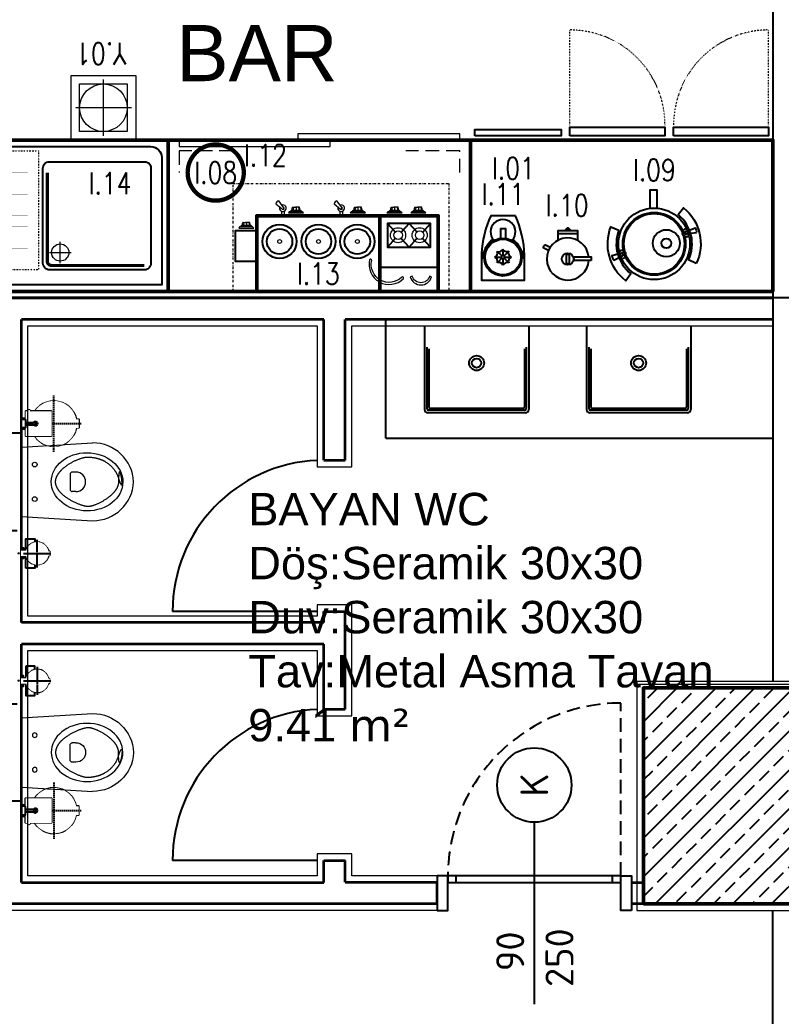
# Model space of a CAD drawing. Header units: millimetres. Extents: x 1443065 to 1517367, y 3763150 to 3779068.
# Drawn here: x 1514396.4 to 1514748.8, y 3766384.7 to 3766845.7 of the extents above; entities that cross this region are included whole.
import ezdxf
from ezdxf.enums import TextEntityAlignment as Align

# ---------------------------------------------------------------- set-up
doc = ezdxf.new("R2010")
doc.units = ezdxf.units.MM
doc.set_wipeout_variables(frame=1)
for name, pattern in [('ACAD_ISO02W100', [15, 12, -3]), ('DASHDOTX2', [2, 1, -0.5, 0, -0.5]), ('DASHED2', [0.375, 0.25, -0.125]), ('DOT', [0.25, 0, -0.25]), ('HIDDEN', [9.525, 6.35, -3.175]), ('HIDDEN2', [0.1875, 0.125, -0.0625])]:
    doc.linetypes.add(name, pattern=pattern)
for name, color, linetype, lineweight in [('-DWG_ANA', 7, 'Continuous', 50), ('-DWG_DETAY1', 7, 'Continuous', 25), ('-DWG_DETAY2', 7, 'Continuous', 15), ('-DWG_DETAY4', 7, 'DOT', 18), ('DUVAR', 2, 'Continuous', 35), ('DVL-C', 7, 'DASHDOTX2', 20), ('MAHAL', 52, 'Continuous', 13), ('NO', 7, 'Continuous', 30), ('PLAN', 253, 'Continuous', 15), ('SIVA', 3, 'Continuous', 9), ('TASIYICI', 170, 'Continuous', 50), ('TEFRIS', 165, 'Continuous', 15), ('yerizg-a', 7, 'Continuous', 15), ('yerizg-b', 7, 'Continuous', 9)]:
    doc.layers.add(name, color=color, linetype=linetype, lineweight=lineweight)
for name, color, linetype in [('1 vitrifiye', 141, 'Continuous'), ('1-Tefriş', 51, 'Continuous'), ('BL-I', 151, 'Continuous'), ('BL-Y', 144, 'Continuous'), ('donut_hata', 7, 'Continuous'), ('HATCH 1', 253, 'Continuous'), ('HIDDEN', 124, 'HIDDEN'), ('m-DOG_', 4, 'Continuous'), ('m-DOG_gor', 8, 'Continuous'), ('m-TAR_duvar', 8, 'Continuous'), ('m-TFR_', 1, 'Continuous'), ('m-YAZ_poz', 7, 'Continuous'), ('SANITARY', 152, 'Continuous'), ('SANITARY 1', 124, 'Continuous'), ('YRNO', 7, 'Continuous')]:
    doc.layers.add(name, color=color, linetype=linetype)
doc.styles.add('mono', font='isocpeur.ttf')
doc.styles.add('ROMANS', font='romans.shx', dxfattribs={"width": 0.8})
doc.styles.get("Standard").update_dxf_attribs({"font": 'arial.ttf'})

# ---------------------------------------------------------------- blocks, each defined once
blk = doc.blocks.new('A$C00621B5F')
at = {"layer": 'HATCH 1'}
for points in [[(57, -100), (-57, -100)], [(57, -100.7), (-57, -100.7)], [(57, -102), (-57, -102)], [(57, -104.1), (-57, -104.1)], [(57, -106.7), (-57, -106.7)], [(57, -109.9), (-57, -109.9)], [(57, -114.6), (-57, -114.6)], [(57, -122), (-57, -122)]]:
    blk.add_lwpolyline(points, dxfattribs=at)
at = {"layer": 'SANITARY'}
blk.add_lwpolyline([(-20, -20), (-20, 0), (20, 0), (20, -20), (57, -20), (57, -140), (-57, -140), (-57, -40), (-59, -40, -1), (-59, -32), (-57, -32), (-57, -20)], format="xyb", close=True, dxfattribs=at)
at = {"layer": 'SANITARY 1'}
for points in [[(-20, -20), (-20, -20), (-20, 0), (20, 0), (20, -20), (0, -20)], [(-59, -32), (-57, -32)], [(-59, -40), (-57, -40)], [(-57, -32), (-19.2, -32)], [(-18.6, -40), (-57, -40)], [(-2.3, -52.7), (0, -20), (0, -10), (-20, -10), (-20, -20), (-17.7, -52.7)], [(-0.8, -32), (54, -32), (54, -40), (-1.4, -40)]]:
    blk.add_lwpolyline(points, dxfattribs=at)
blk.add_circle((-10, -62.5), 12.5, dxfattribs=at)
blk.add_arc((-59, -36), 4, 90, 270, dxfattribs=at)
blk.add_wipeout([(-57, -20), (-20, -20), (-20, -10), (-20, 0), (20, 0), (20, -20), (57, -20), (57, -140), (-57, -140), (-57, -40), (-59, -40), (-59.7, -39.9), (-60.4, -39.8), (-61, -39.5), (-61.5, -39.1), (-61.8, -38.8), (-62.2, -38.3), (-62.5, -38), (-62.8, -37.3), (-62.9, -36.7), (-63, -36), (-62.9, -35.2), (-62.7, -34.6), (-62.5, -34), (-62.1, -33.5), (-61.7, -33), (-61.2, -32.7), (-60.7, -32.4), (-60.1, -32.1), (-59.7, -32.1), (-59, -32), (-57, -32)]).dxf.layer = 'SANITARY 1'
blk = doc.blocks.new('A$C34477918')
at = {"layer": 'SANITARY'}
blk.add_lwpolyline([(-48, 25), (0, 25), (0, -25), (-48, -25, -0.804346), (-253.1, -20), (-265, -20), (-265, 20), (-253, 20, -0.804515), (-48, 25)], format="xyb", close=True, dxfattribs=at)
at = {"layer": 'SANITARY 1'}
blk.add_lwpolyline([(-265, 20), (-253, 20, 0.087238), (-253.1, -20), (-265, -20)], format="xyb", close=True, dxfattribs=at)
blk.add_lwpolyline([(-48, 25, 0.784465), (-48.1, 25), (0, 25), (0, -25), (-48.1, -25)], format="xyb", dxfattribs=at)
blk.add_arc((-150, 0), 105, 346.2259, 13.7741, dxfattribs=at)
at = {"color": 124}
for points in [[(-253, 20), (-253.7, 15.7), (-254.2, 11.6), (-254.7, 7.6), (-254.7, 4.1), (-255, 0), (-255, -3), (-254.8, -6.5), (-254.4, -9.6), (-253.8, -14.3), (-253.5, -17.3), (-253.1, -20), (-265, -20), (-265, 20)], [(-48, 25), (-47, 19.3), (-45.8, 12.9), (-45.4, 6.5), (-45, 0), (-45.4, -6.5), (-45.7, -12), (-46.5, -17.5), (-48, -25), (0, -25), (0, 25)]]:
    blk.add_wipeout(points, dxfattribs=at).dxf.layer = 'SANITARY'
at = {"color": 21}
blk.add_wipeout([(-45, 0), (-45.8, 12.9), (-48.2, 25.6), (-52.1, 37.9), (-57.5, 49.7), (-64.3, 60.7), (-72.4, 70.7), (-81.7, 79.7), (-92, 87.5), (-103.2, 94), (-115.1, 99), (-127.5, 102.6), (-140.3, 104.6), (-153.2, 105), (-166.1, 103.8), (-178.7, 101), (-190.9, 96.7), (-202.5, 90.9), (-213.3, 83.8), (-223.1, 75.4), (-231.8, 65.8), (-239.3, 55.3), (-245.4, 43.9), (-250.1, 31.8), (-253.2, 19.3), (-254.8, 6.5), (-254.8, -6.5), (-253.2, -19.3), (-250.1, -31.8), (-245.4, -43.9), (-239.3, -55.3), (-231.8, -65.8), (-223.1, -75.4), (-213.3, -83.8), (-202.5, -90.9), (-190.9, -96.7), (-178.7, -101), (-166.1, -103.8), (-153.2, -105), (-140.3, -104.6), (-127.5, -102.6), (-115.1, -99), (-103.2, -94), (-92, -87.5), (-81.7, -79.7), (-72.4, -70.7), (-64.3, -60.7), (-57.5, -49.7), (-52.1, -37.9), (-48.2, -25.6), (-45.8, -12.9)], dxfattribs=at).dxf.layer = 'SANITARY'
at = {"layer": 'HIDDEN'}
for points in [[(-150, 130), (-150, -130)], [(-24, 0), (-276, 0)]]:
    blk.add_lwpolyline(points, dxfattribs=at)
blk = doc.blocks.new('A$C168D751E')
blk.add_wipeout([(0, 0), (17, 0), (17.6, -0.1), (18.2, -0.2), (18.6, -0.5), (19, -0.8), (19.4, -1.2), (19.6, -1.5), (19.8, -2), (19.9, -2.4), (20, -3), (20, -3.6), (20, -15), (56.3, -15), (57.2, -13.7), (58.8, -12.1), (60.2, -11.2), (62, -10.5), (63.3, -10.1), (65, -10), (66.2, -10.1), (68.2, -10.5), (69.7, -11.2), (71, -12), (72.1, -13), (73.1, -14.1), (73.8, -15.2), (74.3, -16.2), (74.7, -17.4), (75, -19), (75, -20.9), (74.7, -22.6), (74, -24.5), (72.9, -26.1), (71.8, -27.3), (70.6, -28.3), (69.4, -29), (68, -29.6), (66.6, -29.9), (65, -30), (63.5, -29.9), (62.2, -29.6), (60.9, -29.1), (59.6, -28.4), (58.8, -27.8), (57.9, -27.1), (57.3, -26.4), (56.8, -25.7), (56.3, -25), (20, -25), (20, -37), (19.7, -38.3), (19.1, -39.1), (18.3, -39.7), (17.7, -39.9), (17, -40), (0, -40)]).dxf.layer = 'SANITARY 1'
at = {"layer": 'SANITARY'}
blk.add_lwpolyline([(0, 0), (0, -40), (17, -40, 0.391502), (20, -37), (20, -25), (56.3, -25, 3.732498), (56.3, -15), (20, -15), (20, -3.6, 0.457252), (17, 0)], format="xyb", close=True, dxfattribs=at)
at = {"layer": 'SANITARY 1'}
blk.add_lwpolyline([(17, 0), (0, 0), (0, -40), (17, -40, 0.414214), (20, -37), (20, -3, 0.414214)], format="xyb", close=True, dxfattribs=at)
for points in [[(20, -15), (56.3, -15)], [(20, -25), (56.3, -25)]]:
    blk.add_lwpolyline(points, dxfattribs=at)
blk.add_circle((65, -20), 5, dxfattribs=at)
blk.add_arc((65, -20), 10, 209.9966, 150.0034, dxfattribs=at)
blk = doc.blocks.new('wc k')
at = {"layer": '1-Tefriş', "linetype": 'HIDDEN2', "ltscale": 0.5}
blk.add_line((431501.05, 73803.41, 1380.72), (431492.05, 73803.41, 1380.72), dxfattribs=at)
at = {"layer": '1-Tefriş'}
for points, elevation in [([(431496.05, 73810.21), (431496.05, 73804.61)], 1380.72), ([(431496.05, 73802.21), (431496.05, 73796.61), (431500.25, 73796.61), (431500.25, 73810.21), (431496.05, 73810.21)], 1380.72), ([(431494.05, 73800.91), (431495.05, 73800.91), (431495.05, 73805.71), (431494.05, 73805.71)], 0), ([(431495.05, 73802.21), (431497.05, 73802.21), (431497.05, 73804.61), (431495.05, 73804.61)], 0)]:
    blk.add_lwpolyline(points, dxfattribs=dict(at, elevation=elevation))
blk = doc.blocks.new('klozet2')
at = {"layer": '1 vitrifiye', "color": 4, "linetype": 'Continuous', "lineweight": 0}
for p, q in [((0, 16), (-33, 18)), ((0, 0), (0, 16)), ((-25.28, 4.5), (-23.56, 4.5)), ((-22.56, -3.5), (-22.56, 3.5)), ((-25.28, -4.5), (-23.56, -4.5))]:
    blk.add_line(p, q, dxfattribs=at)
for centre in [(-6.2, 8), (-6.2, -8)]:
    blk.add_circle(centre, 1.07, dxfattribs=at)
for centre, radius, start, end in [((-33.14, -0.88), 18.88, 89.5656, 177.338), ((-25.28, 0), 4.5, 90, 180), ((-25.28, 0), 4.5, 180, 270), ((-23.56, 3.5), 1, 0, 90), ((-33.14, 0.88), 18.88, 182.662, 270.4344), ((-23.56, -3.5), 1, 270, 0)]:
    blk.add_arc(centre, radius, start, end, dxfattribs=at)
at = {"layer": 'TEFRIS', "color": 4, "linetype": 'Continuous'}
blk.add_lwpolyline([(-45, 0), (-45, 0.14), (-44.99, 0.29), (-44.98, 0.43), (-44.97, 0.57), (-44.95, 0.71), (-44.93, 0.86), (-44.91, 1), (-44.88, 1.14), (-44.85, 1.28), (-44.81, 1.42), (-44.78, 1.56), (-44.73, 1.7), (-44.69, 1.83), (-44.64, 1.97), (-44.59, 2.11), (-44.54, 2.25), (-44.48, 2.38), (-44.42, 2.52), (-44.36, 2.65), (-44.29, 2.79), (-44.22, 2.92), (-44.15, 3.06), (-44.07, 3.19), (-44, 3.32), (-43.92, 3.45), (-43.83, 3.59), (-43.75, 3.72), (-43.66, 3.85), (-43.57, 3.98), (-43.48, 4.1), (-43.38, 4.23), (-43.29, 4.36), (-43.19, 4.48), (-43.09, 4.61), (-42.98, 4.74), (-42.88, 4.86), (-42.77, 4.98), (-42.66, 5.11), (-42.43, 5.35), (-42.2, 5.59), (-41.96, 5.82), (-41.71, 6.06), (-41.46, 6.29), (-41.2, 6.51), (-40.94, 6.73), (-40.67, 6.95), (-40.4, 7.16), (-40.12, 7.37), (-39.84, 7.58), (-39.56, 7.78), (-39.27, 7.98), (-38.99, 8.17), (-38.69, 8.36), (-38.4, 8.54), (-38.11, 8.72), (-37.81, 8.9), (-37.52, 9.07), (-37.23, 9.23), (-36.93, 9.39), (-36.64, 9.54), (-36.35, 9.69), (-36.06, 9.84), (-35.77, 9.98), (-35.48, 10.11), (-35.2, 10.24), (-34.92, 10.36), (-34.65, 10.47), (-34.38, 10.58), (-34.11, 10.69), (-33.85, 10.78), (-33.59, 10.87), (-33.34, 10.96), (-33.1, 11.04), (-32.86, 11.11), (-32.63, 11.17), (-32.41, 11.23), (-32.2, 11.29), (-31.99, 11.33), (-31.79, 11.37), (-31.61, 11.4), (-31.43, 11.42), (-31.26, 11.44), (-31.1, 11.45), (-30.94, 11.45), (-30.77, 11.45), (-30.59, 11.43), (-30.39, 11.41), (-30.19, 11.38), (-29.97, 11.35), (-29.75, 11.31), (-29.51, 11.26), (-29.27, 11.2), (-29.01, 11.14), (-28.75, 11.07), (-28.48, 11), (-28.21, 10.91), (-27.93, 10.82), (-27.64, 10.73), (-27.34, 10.63), (-27.05, 10.52), (-26.74, 10.41), (-26.43, 10.29), (-26.12, 10.16), (-25.81, 10.03), (-25.49, 9.89), (-25.17, 9.75), (-24.85, 9.6), (-24.52, 9.44), (-24.2, 9.28), (-23.87, 9.12), (-23.55, 8.95), (-23.22, 8.77), (-22.9, 8.59), (-22.58, 8.41), (-22.26, 8.21), (-21.94, 8.02), (-21.63, 7.82), (-21.31, 7.61), (-21.01, 7.4), (-20.7, 7.19), (-20.4, 6.97), (-20.11, 6.75), (-19.82, 6.52), (-19.54, 6.29), (-19.27, 6.05), (-19, 5.81), (-18.87, 5.69), (-18.74, 5.57), (-18.61, 5.45), (-18.49, 5.32), (-18.36, 5.2), (-18.24, 5.07), (-18.12, 4.94), (-18.01, 4.81), (-17.89, 4.69), (-17.78, 4.56), (-17.67, 4.43), (-17.57, 4.29), (-17.46, 4.16), (-17.36, 4.03), (-17.26, 3.89), (-17.17, 3.76), (-17.08, 3.62), (-16.99, 3.49), (-16.9, 3.35), (-16.82, 3.21), (-16.74, 3.07), (-16.66, 2.93), (-16.58, 2.79), (-16.51, 2.65), (-16.45, 2.51), (-16.38, 2.37), (-16.32, 2.23), (-16.26, 2.08), (-16.21, 1.94), (-16.16, 1.79), (-16.11, 1.65), (-16.07, 1.5), (-16.03, 1.35), (-15.99, 1.2), (-15.96, 1.06), (-15.94, 0.91), (-15.91, 0.76), (-15.89, 0.61), (-15.88, 0.46), (-15.87, 0.3), (-15.86, 0.15), (-15.86, 0), (-15.86, -0.15), (-15.87, -0.3), (-15.88, -0.44), (-15.89, -0.59), (-15.91, -0.73), (-15.93, -0.88), (-15.96, -1.02), (-15.99, -1.17), (-16.02, -1.31), (-16.06, -1.46), (-16.1, -1.6), (-16.14, -1.74), (-16.19, -1.88), (-16.24, -2.02), (-16.29, -2.17), (-16.35, -2.31), (-16.41, -2.44), (-16.47, -2.58), (-16.54, -2.72), (-16.61, -2.86), (-16.68, -3), (-16.76, -3.13), (-16.83, -3.27), (-16.92, -3.4), (-17, -3.54), (-17.09, -3.67), (-17.18, -3.8), (-17.27, -3.93), (-17.36, -4.07), (-17.46, -4.2), (-17.56, -4.33), (-17.66, -4.45), (-17.77, -4.58), (-17.88, -4.71), (-17.98, -4.84), (-18.1, -4.96), (-18.21, -5.09), (-18.32, -5.21), (-18.44, -5.33), (-18.56, -5.46), (-18.81, -5.7), (-19.06, -5.94), (-19.32, -6.17), (-19.58, -6.4), (-19.86, -6.63), (-20.13, -6.85), (-20.41, -7.07), (-20.7, -7.28), (-20.99, -7.49), (-21.29, -7.7), (-21.58, -7.9), (-21.88, -8.1), (-22.19, -8.29), (-22.49, -8.48), (-22.8, -8.66), (-23.11, -8.84), (-23.42, -9.01), (-23.73, -9.18), (-24.03, -9.34), (-24.34, -9.5), (-24.65, -9.65), (-24.96, -9.8), (-25.26, -9.94), (-25.56, -10.07), (-25.86, -10.2), (-26.16, -10.33), (-26.45, -10.45), (-26.74, -10.56), (-27.02, -10.66), (-27.3, -10.76), (-27.57, -10.86), (-27.84, -10.94), (-28.1, -11.03), (-28.35, -11.1), (-28.6, -11.17), (-28.84, -11.23), (-29.07, -11.28), (-29.29, -11.33), (-29.51, -11.37), (-29.71, -11.4), (-29.91, -11.43), (-30.09, -11.45), (-30.27, -11.46), (-30.43, -11.46), (-30.65, -11.46), (-30.88, -11.46), (-31.12, -11.45), (-31.36, -11.44), (-31.59, -11.43), (-31.83, -11.41), (-32.06, -11.39), (-32.29, -11.37), (-32.51, -11.35), (-32.73, -11.33), (-32.96, -11.3), (-33.17, -11.27), (-33.39, -11.24), (-33.6, -11.2), (-33.81, -11.17), (-34.02, -11.13), (-34.23, -11.09), (-34.43, -11.04), (-34.63, -11), (-34.83, -10.95), (-35.02, -10.9), (-35.22, -10.85), (-35.41, -10.8), (-35.59, -10.75), (-35.78, -10.69), (-35.96, -10.63), (-36.15, -10.57), (-36.32, -10.51), (-36.5, -10.45), (-36.67, -10.38), (-36.85, -10.32), (-37.02, -10.25), (-37.18, -10.18), (-37.35, -10.11), (-37.51, -10.04), (-37.67, -9.96), (-37.83, -9.89), (-37.99, -9.81), (-38.14, -9.74), (-38.29, -9.66), (-38.44, -9.58), (-38.59, -9.5), (-38.88, -9.33), (-39.16, -9.16), (-39.43, -8.99), (-39.69, -8.82), (-39.94, -8.64), (-40.19, -8.46), (-40.43, -8.27), (-40.66, -8.09), (-40.88, -7.9), (-41.1, -7.71), (-41.31, -7.52), (-41.51, -7.33), (-41.7, -7.14), (-41.88, -6.95), (-42.06, -6.76), (-42.23, -6.57), (-42.4, -6.38), (-42.55, -6.19), (-42.7, -6), (-42.85, -5.82), (-42.98, -5.64), (-43.12, -5.46), (-43.24, -5.28), (-43.36, -5.1), (-43.47, -4.93), (-43.58, -4.77), (-43.68, -4.6), (-43.77, -4.45), (-43.86, -4.29), (-43.94, -4.14), (-44.02, -4), (-44.09, -3.86), (-44.22, -3.61), (-44.32, -3.38), (-44.41, -3.18), (-44.48, -3.01), (-44.53, -2.87), (-44.56, -2.78), (-44.76, -2.17), (-44.95, -1.61), (-45.12, -1.11), (-45.29, -0.65), (-45.44, -0.25), (-45.58, 0.1), (-45.65, 0.26), (-45.71, 0.41), (-45.78, 0.54), (-45.84, 0.67), (-45.89, 0.78), (-45.95, 0.89), (-46, 0.98), (-46.05, 1.06), (-46.1, 1.14), (-46.14, 1.2), (-46.19, 1.26), (-46.23, 1.3), (-46.26, 1.34), (-46.3, 1.37), (-46.33, 1.39), (-46.37, 1.4), (-46.4, 1.41), (-46.42, 1.4), (-46.45, 1.39), (-46.47, 1.37), (-46.5, 1.35), (-46.52, 1.32), (-46.54, 1.28), (-46.55, 1.23), (-46.57, 1.18), (-46.58, 1.12), (-46.59, 1.06), (-46.6, 0.99), (-46.61, 0.92), (-46.62, 0.84), (-46.62, 0.66), (-46.63, 0.47), (-46.62, 0.27), (-46.61, 0.05), (-46.6, -0.18), (-46.58, -0.42), (-46.56, -0.67), (-46.53, -0.93), (-46.5, -1.19), (-46.46, -1.46), (-46.42, -1.72), (-46.38, -1.99), (-46.33, -2.25), (-46.28, -2.51), (-46.23, -2.76), (-46.18, -3), (-46.13, -3.24), (-46.07, -3.46), (-46.01, -3.67), (-45.96, -3.86), (-45.9, -4.04), (-45.84, -4.2), (-45.81, -4.27), (-45.78, -4.34), (-45.75, -4.4), (-45.72, -4.45), (-45.69, -4.5), (-45.66, -4.55), (-45.63, -4.58), (-45.6, -4.61), (-45.57, -4.63), (-45.55, -4.65), (-45.52, -4.66), (-45.49, -4.66), (-45.46, -4.65), (-45.44, -4.63), (-45.41, -4.61), (-45.38, -4.58), (-45.36, -4.54), (-45.33, -4.49), (-45.31, -4.43), (-45.29, -4.36), (-45.26, -4.28), (-45.24, -4.19), (-45.22, -4.09), (-45.2, -3.98), (-45.18, -3.87), (-45.16, -3.74), (-45.14, -3.59), (-45.13, -3.44), (-45.11, -3.28), (-45.09, -3.1), (-45.07, -2.71), (-45.04, -2.28), (-45.02, -1.79), (-45.01, -1.25), (-45, -0.65), (-45, 0)], close=True, dxfattribs=at)
at = {"layer": '1-Tefriş', "xscale": -1}
blk.add_blockref('wc k', (431493.99, -73770.29, -1380.72), dxfattribs=at)
at = {"layer": 'SANITARY', "color": 65, "xscale": 0.1, "yscale": 0.1, "zscale": 0.1, "rotation": 359.9999658251877}
blk.add_blockref('A$C34477918', (-0.06, -26.93), dxfattribs=at)
at = {"layer": '1 vitrifiye', "color": 4, "linetype": 'Continuous', "lineweight": 0}
for p, q in [((0, 0), (0, -16)), ((0, -16), (-33, -18))]:
    blk.add_line(p, q, dxfattribs=at)
blk.add_ellipse((-30.43, 0), major_axis=(-16.57, 0.06), ratio=0.812391, dxfattribs=at)
at = {"layer": 'SANITARY', "color": 65}
for name, p, xscale, yscale, zscale, rotation in [('A$C34477918', (0.14, 33.12, -1380.72), 0.05, 0.05, 0.05, 359.9999658251877), ('A$C00621B5F', (0, -26.93), -0.1, 0.1, 0.1, 269.9999658251876)]:
    blk.add_blockref(name, p, dxfattribs=dict(at, xscale=xscale, yscale=yscale, zscale=zscale, rotation=rotation))
at = {"layer": '1 vitrifiye', "color": 4, "linetype": 'ACAD_ISO02W100', "ltscale": 0.5}
blk.add_lwpolyline([(0, -22.5), (8, -22.5), (8, 22.5), (0, 22.5)], close=True, dxfattribs=at)
at = {"layer": 'SANITARY', "color": 124, "xscale": -0.1, "yscale": 0.1, "zscale": 0.1}
blk.add_blockref('A$C168D751E', (0, -24.93), dxfattribs=at)
blk = doc.blocks.new('90lık Kqpı')
at = {"layer": 'm-DOG_', "linetype": 'HIDDEN'}
blk.add_line((-8, -5), (-88, -5), dxfattribs=at)
at = {"layer": 'm-DOG_'}
for p, q in [((-5, -8.77), (-8, -8.77)), ((-5, -81.23), (-8, -81.23))]:
    blk.add_line(p, q, dxfattribs=at)
for points in [[(8, 0), (8, -5), (-8, -5), (-8, 0)], [(-8, -5), (-8, -85), (-5, -85), (-5, -5)], [(8, -90), (8, -85), (-8, -85), (-8, -90)]]:
    blk.add_lwpolyline(points, close=True, dxfattribs=at)
at = {"layer": 'm-DOG_', "linetype": 'HIDDEN'}
blk.add_arc((-8, -5), 80, 180, 270, dxfattribs=at)
blk = doc.blocks.new('m-penpoz')
blk.add_line((0, -1.6252), (0, 0))
blk.add_circle((0, 0.332), 0.332)
blk.add_attdef('POZNO', text='', height=0.18).set_placement((0, 0.332), align=Align.MIDDLE)
blk.add_attdef('HEIGHT', text='', height=0.18, rotation=90).set_placement((0.0692, -1.6252), align=Align.TOP_LEFT)
blk.add_attdef('WIDTH', text='', height=0.18, rotation=90).set_placement((0, -1.6252), align=Align.BOTTOM_LEFT)
blk = doc.blocks.new('EK_55L')
at = {"layer": '-DWG_DETAY1', "color": 0}
blk.add_lwpolyline([(-22, -7), (22, -7, -0.414214), (25, -10), (25, -54, -0.414214), (22, -57), (-22, -57, -0.414214), (-25, -54), (-25, -10, -0.414214)], format="xyb", close=True, dxfattribs=at)
at = {"layer": '-DWG_DETAY2', "color": 0, "const_width": 1.5}
blk.add_lwpolyline([(20, -9), (-21, -9, 0.414214), (-23, -11), (-23, -54)], format="xyb", dxfattribs=at)
at = {"layer": '-DWG_DETAY2', "color": 0}
for points in [[(-17, -10), (-17, -20)], [(-22, -15), (-12, -15)]]:
    blk.add_lwpolyline(points, dxfattribs=at)
blk.add_circle((-17, -15), 4, dxfattribs=at)
blk = doc.blocks.new('E_120')
at = {"layer": '-DWG_ANA', "color": 0}
blk.add_lwpolyline([(0, -70), (0, 0), (120, 0), (120, -70)], close=True, dxfattribs=at)
at = {"layer": '-DWG_DETAY1', "color": 0}
blk.add_lwpolyline([(3, -62), (3, -3), (117, -3), (117, -62, -0.414214), (112, -67), (8, -67, -0.414214)], format="xyb", close=True, dxfattribs=at)
blk = doc.blocks.new('E1N120L')
at = {"layer": '-DWG_DETAY1', "color": 0, "const_width": 0.1}
for points in [[(65, -15), (110, -15, -0.36819)], [(65, -20), (110, -20, -0.36819)], [(65, -25), (110, -25, -0.36819)], [(65, -30), (110, -30, -0.36819)], [(65, -35), (110, -35, -0.36819)], [(65, -40), (110, -40, -0.36819)], [(65, -45), (110, -45, -0.36819)], [(65, -50), (110, -50, -0.36819)], [(65, -55), (110, -55, -0.36819)]]:
    blk.add_lwpolyline(points, format="xyb", dxfattribs=at)
at = {"layer": '-DWG_DETAY1', "color": 0, "linetype": 'Continuous', "rotation": 270}
blk.add_blockref('EK_55L', (65, -35), dxfattribs=at)
at = {"layer": 'PLAN', "color": 0, "linetype": 'Continuous'}
blk.add_blockref('E_120', (0, 0), dxfattribs=at)
at = {"layer": 'NO', "linetype": 'Continuous', "style": 'ROMANS', "width": 0.8}
blk.add_attdef('NO', text='', height=10, dxfattribs=at).set_placement((27, -50), align=Align.MIDDLE)
blk = doc.blocks.new('1MC-3CTFUL')
at = {"layer": '-DWG_ANA', "color": 0}
for points in [[(27, -35), (0, -35), (0, 0), (27, 0)], [(27, 0), (84, 0), (84, -35), (27, -35)]]:
    blk.add_lwpolyline(points, close=True, dxfattribs=at)
at = {"layer": '-DWG_DETAY1', "color": 0}
for points in [[(0, -11), (27, -11), (27, 0), (0, 0)], [(84, -28), (94, -28), (94, -14), (84, -14)]]:
    blk.add_lwpolyline(points, close=True, dxfattribs=at)
for points in [[(3.49, -20.45), (7.2, -24.54)], [(3.49, -31.45), (23.49, -31.45), (23.49, -20.45), (3.49, -20.45), (3.49, -31.45), (13.49, -31.45), (13.49, -31.45)], [(13.49, -20.45), (9.85, -24.46)], [(13.49, -20.45), (13.49, -20.45)], [(19.85, -24.46), (23.49, -20.45), (13.49, -20.45), (17.2, -24.54)], [(19.85, -24.46), (23.49, -20.45), (13.49, -20.45), (17.2, -24.54)], [(7.16, -27.41), (3.49, -31.45)], [(9.89, -27.5), (13.49, -31.45), (17.16, -27.41)], [(19.89, -27.5), (23.49, -31.45)]]:
    blk.add_lwpolyline(points, dxfattribs=at)
for centre, radius in [((37.43, -23.11), 7.89), ((37.43, -23.11), 5.89), ((55.43, -23.11), 7.89), ((55.43, -23.11), 5.89), ((73.43, -23.11), 7.89), ((73.43, -23.11), 5.89)]:
    blk.add_circle(centre, radius, dxfattribs=at)
at = {"layer": '-DWG_DETAY2', "color": 0, "linetype": 'Continuous'}
for points in [[(4, -7, -0.75), (12, -7), (12.96, -6.72, 0.75), (3.04, -6.72)], [(16.94, -6.5, -0.745451), (30.8, -14.35, 0.815575), (31.74, -14.68, 0.761357), (16.1, -5.95, 1.04991)]]:
    blk.add_lwpolyline(points, format="xyb", close=True, dxfattribs=at)
at = {"layer": '-DWG_DETAY2', "color": 0}
for points in [[(91.2, -29.32), (85.37, -29.32), (85.93, -29.86), (91.11, -29.87), (91.93, -29.86), (92.37, -29.31)], [(90.38, -30.01), (86.19, -30.01), (86.63, -30.43), (88.37, -30.43), (91.11, -30.45), (91.55, -30)], [(11.54, -36.32), (5.71, -36.32), (6.27, -36.86), (11.45, -36.87), (12.27, -36.86), (12.71, -36.31)], [(22.54, -36.32), (16.71, -36.32), (17.27, -36.86), (22.45, -36.87), (23.27, -36.86), (23.71, -36.31)], [(39.54, -36.32), (33.71, -36.32), (34.27, -36.86), (39.45, -36.87), (40.27, -36.86), (40.71, -36.31)], [(68.2, -36.32), (62.37, -36.32), (62.93, -36.86), (68.11, -36.87), (68.93, -36.86), (69.37, -36.31)], [(10.72, -37.01), (6.53, -37.01), (6.97, -37.43), (8.71, -37.43), (11.45, -37.45), (11.89, -37)], [(21.72, -37.01), (17.53, -37.01), (17.97, -37.43), (19.71, -37.43), (22.45, -37.45), (22.89, -37)], [(38.72, -37.01), (34.53, -37.01), (34.97, -37.43), (36.71, -37.43), (39.45, -37.45), (39.89, -37)], [(67.38, -37.01), (63.19, -37.01), (63.63, -37.43), (65.37, -37.43), (68.11, -37.45), (68.55, -37)]]:
    blk.add_lwpolyline(points, close=True, dxfattribs=at)
for points in [[(86.89, -30.43), (87.2, -31.95), (89.06, -31.94)], [(87.63, -31.8), (87.39, -30.45)], [(88.82, -31.8), (88.82, -30.43)], [(88.82, -31.95), (88.82, -31.94)], [(90.77, -30.45), (90.46, -31.94), (89.06, -31.94)], [(89.99, -31.95), (89.99, -31.94)], [(90.02, -31.79), (90.25, -30.44)], [(44.3, -37.13), (44.31, -34.88)], [(45.54, -37.13), (45.55, -34.88)], [(71.3, -37.13), (71.31, -34.88)], [(72.54, -37.13), (72.55, -34.88)], [(7.23, -37.43), (7.55, -38.95), (9.4, -38.94)], [(7.97, -38.8), (7.73, -37.45)], [(9.16, -38.8), (9.16, -37.43)], [(9.16, -38.95), (9.16, -38.94)], [(11.11, -37.45), (10.8, -38.94), (9.4, -38.94)], [(10.33, -38.95), (10.34, -38.94)], [(10.36, -38.79), (10.59, -37.44)], [(18.23, -37.43), (18.55, -38.95), (20.4, -38.94)], [(18.97, -38.8), (18.73, -37.45)], [(20.16, -38.8), (20.16, -37.43)], [(20.16, -38.95), (20.16, -38.94)], [(22.11, -37.45), (21.8, -38.94), (20.4, -38.94)], [(21.33, -38.95), (21.34, -38.94)], [(21.36, -38.79), (21.59, -37.44)], [(35.23, -37.43), (35.55, -38.95), (37.4, -38.94)], [(35.97, -38.8), (35.73, -37.45)], [(37.16, -38.8), (37.16, -37.43)], [(37.16, -38.95), (37.16, -38.94)], [(39.11, -37.45), (38.8, -38.94), (37.4, -38.94)], [(38.33, -38.95), (38.34, -38.94)], [(38.36, -38.79), (38.59, -37.44)], [(63.89, -37.43), (64.2, -38.95), (66.06, -38.94)], [(64.63, -38.8), (64.39, -37.45)], [(65.82, -38.8), (65.82, -37.43)], [(65.82, -38.95), (65.82, -38.94)], [(67.77, -37.45), (67.46, -38.94), (66.06, -38.94)], [(66.99, -38.95), (66.99, -38.94)], [(67.02, -38.79), (67.25, -37.44)]]:
    blk.add_lwpolyline(points, dxfattribs=at)
for points in [[(87.2, -31.95, 0.111809), (87.63, -31.8)], [(87.63, -31.8, 0.236718), (88.82, -31.8)], [(88.82, -31.8, 0.236718), (90.02, -31.79)], [(90.02, -31.79, 0.111809), (90.44, -31.95)], [(7.55, -38.95, 0.111809), (7.97, -38.8)], [(7.97, -38.8, 0.236718), (9.16, -38.8)], [(9.16, -38.8, 0.236718), (10.36, -38.79)], [(10.36, -38.79, 0.111809), (10.78, -38.95)], [(18.55, -38.95, 0.111809), (18.97, -38.8)], [(18.97, -38.8, 0.236718), (20.16, -38.8)], [(20.16, -38.8, 0.236718), (21.36, -38.79)], [(21.36, -38.79, 0.111809), (21.78, -38.95)], [(35.55, -38.95, 0.111809), (35.97, -38.8)], [(35.97, -38.8, 0.236718), (37.16, -38.8)], [(37.16, -38.8, 0.236718), (38.36, -38.79)], [(38.36, -38.79, 0.111809), (38.78, -38.95)], [(46.37, -39.08, 4.477764), (45.42, -39.99)], [(45.42, -38.3, 1.460241), (44.69, -39.02)], [(45.16, -38.09, 0.419508), (44.49, -38.75), (46.86, -41.93, 0.208017), (48.21, -40.59), (45.16, -38.09)], [(64.2, -38.95, 0.111809), (64.63, -38.8)], [(64.63, -38.8, 0.236718), (65.82, -38.8)], [(65.82, -38.8, 0.236718), (67.02, -38.79)], [(67.02, -38.79, 0.111809), (67.44, -38.95)], [(73.37, -39.08, 4.477764), (72.42, -39.99)], [(72.42, -38.3, 1.460241), (71.69, -39.02)], [(72.16, -38.09, 0.419508), (71.49, -38.75), (73.86, -41.93, 0.208017), (75.21, -40.59), (72.16, -38.09)]]:
    blk.add_lwpolyline(points, format="xyb", dxfattribs=at)
for centre, radius in [((8.58, -26), 3.5), ((18.58, -26), 3.5), ((37.43, -23.11), 0.885), ((55.43, -23.11), 0.885), ((73.43, -23.11), 0.885), ((8.58, -26), 2), ((18.58, -26), 2)]:
    blk.add_circle(centre, radius, dxfattribs=at)
at = {"layer": 'NO', "linetype": 'Continuous', "style": 'ROMANS', "width": 0.8}
blk.add_attdef('NO', text='', height=10, dxfattribs=at).set_placement((55.54, -8.2), align=Align.MIDDLE)
blk = doc.blocks.new('dco100')
at = {"layer": 'DVL-C', "color": 0}
blk.add_lwpolyline([(0, 0), (100, 0), (100, -50), (0, -50)], close=True, dxfattribs=at)
at = {"layer": 'NO', "linetype": 'Continuous', "style": 'ROMANS', "width": 0.8}
blk.add_attdef('NO', text='', height=10, dxfattribs=at).set_placement((85, -63), align=Align.MIDDLE)
blk = doc.blocks.new('SAN-N11')
at = {"layer": '-DWG_DETAY1', "color": 0}
blk.add_lwpolyline([(-5.76, -29.98), (5.69, -30.04, 0.094096), (9.92, -12.42), (9.92, -0.25), (-10, -0.25), (-9.99, -11.79, 0.097076)], format="xyb", close=True, dxfattribs=at)
for points in [[(-2.71, -8.28), (-0.54, -10.35)], [(0.01, -10.11), (0.01, -7.11)], [(0.53, -10.32), (2.61, -8.16)], [(-0.75, -10.86), (-3.75, -10.85)], [(-2.6, -13.57), (-0.52, -11.41)], [(0.01, -14.62), (0.01, -11.62)], [(0.55, -11.39), (2.73, -13.46)], [(3.76, -10.89), (0.76, -10.87)], [(-5.01, -18.69), (-3.93, -18.69)], [(0.98, -19.57), (0.98, -24.08), (-1.13, -24.08), (-1.13, -19.55)], [(3.95, -18.69), (5.28, -18.69)]]:
    blk.add_lwpolyline(points, dxfattribs=at)
for points in [[(-9.99, -10.16), (-9.59, -10.16, 0.206496), (-5.01, -18.69, 0.206084)], [(5.28, -18.69, 0.16705), (9.68, -10.14), (9.92, -10.14)]]:
    blk.add_lwpolyline(points, format="xyb", dxfattribs=at)
for radius in [8.76, 8.26, 0.756]:
    blk.add_circle((0.01, -10.87), radius, dxfattribs=at)
for centre, radius, start, end in [((-4.52, -9.04), 1.96, 293.1081, 22.9795), ((-2, -6.21), 2.19, 250.8668, 335.698), ((1.85, -6.3), 2.01, 203.6822, 292.4054), ((4.67, -8.89), 2.18, 160.3897, 245.2742), ((-4.67, -12.84), 2.2, 340.583, 65.178), ((-1.83, -15.43), 2.01, 23.6822, 112.4054), ((2.01, -15.53), 2.2, 70.9096, 155.5046), ((4.53, -12.69), 1.96, 113.1867, 203.1472), ((0.01, -22.53), 5.76, 138.2169, 41.7831)]:
    blk.add_arc(centre, radius, start, end, dxfattribs=at)
at = {"layer": 'NO', "linetype": 'Continuous', "style": 'ROMANS', "width": 0.8}
blk.add_attdef('NO', text='', height=10, dxfattribs=at).set_placement((0, -40), align=Align.MIDDLE)
blk = doc.blocks.new('SAN-N33')
at = {"layer": '-DWG_DETAY1', "color": 0}
for points in [[(0.63, -7.76), (0.63, -12.28), (-0.68, -12.28), (-0.68, -7.75)], [(-10.78, -9.26), (-2.85, -9.26), (-2.85, -10.97), (-10.8, -10.97)], [(0.15, -23.08), (0.15, -24.46), (-0.24, -24.46), (-0.24, -23.08)]]:
    blk.add_lwpolyline(points, close=True, dxfattribs=at)
blk.add_lwpolyline([(8.97, -13.99), (11.06, -15.03, -0.637267), (10.27, -16.54), (8.16, -15.49)], format="xyb", close=True, dxfattribs=at)
for points in [[(-4.66, -18.56), (-4.66, -23.08), (4.58, -23.08), (4.58, -18.62)], [(-4.66, -21.57), (4.58, -21.57)]]:
    blk.add_lwpolyline(points, dxfattribs=at)
blk.add_circle((0.01, -10), 2.76, dxfattribs=at)
for centre, radius, start, end in [((0.01, -10), 9.76, 185.1941, 176.0808), ((-0.04, -22.16), 1.76, 211.4323, 263.6472), ((-0.04, -22.16), 1.76, 276.4329, 328.5677)]:
    blk.add_arc(centre, radius, start, end, dxfattribs=at)
at = {"layer": 'NO', "linetype": 'Continuous', "style": 'ROMANS', "width": 0.8}
blk.add_attdef('NO', text='', height=10, dxfattribs=at).set_placement((0.32, -34.82), align=Align.MIDDLE)
blk = doc.blocks.new('SAN-N28')
at = {"layer": '-DWG_DETAY1', "color": 0}
for points in [[(16.35, -23.36, 0.331753), (10.76, -3.15), (13.15, 0.06, -0.3341), (20.04, -24.9)], [(-19.51, -7.87), (-15.89, -9.58, 0.343015), (-11.11, -30.57), (-13.64, -33.68, -0.343277)]]:
    blk.add_lwpolyline(points, format="xyb", close=True, dxfattribs=at)
for points in [[(14.54, -11.68, 0.419508), (14.98, -12.72), (19.57, -11.48, 0.208017), (18.67, -9.39), (14.53, -11.68)], [(-14.81, -21.5, -0.419508), (-14.54, -22.6), (-18.95, -24.37, -0.208017), (-19.49, -22.15), (-14.81, -21.5)]]:
    blk.add_lwpolyline(points, format="xyb", dxfattribs=at)
blk.add_lwpolyline([(1.87, -33.64), (1.87, -41.96), (-1.3, -41.96), (-1.3, -33.62)], dxfattribs=at)
at = {"layer": '-DWG_DETAY1', "color": 0, "linetype": 'Continuous'}
blk.add_circle((0, -17), 16.54, dxfattribs=at)
at = {"layer": '-DWG_DETAY1', "color": 0}
for centre, radius in [((0, -17), 14.53), ((0, -17), 14.03), ((-5.63, -17.3), 6.26), ((-5.63, -17.3), 2.26)]:
    blk.add_circle(centre, radius, dxfattribs=at)
for centre, radius, start, end in [((14.91, -12.14), 1.86, 47.3825, 357.0263), ((14.91, -12.14), 0.659, 91.7564, 314.1402), ((-14.83, -22.09), 1.86, 219.9768, 169.6206), ((-14.83, -22.09), 0.659, 262.8628, 125.2466)]:
    blk.add_arc(centre, radius, start, end, dxfattribs=at)
at = {"layer": 'NO', "linetype": 'Continuous', "style": 'ROMANS', "width": 0.8}
blk.add_attdef('NO', text='', height=10, dxfattribs=at).set_placement((-0.03, -51.16), align=Align.MIDDLE)
blk = doc.blocks.new('Y-SIFON')
at = {"layer": 'yerizg-a', "color": 0, "linetype": 'Continuous'}
blk.add_circle((0, 0), 11, dxfattribs=at)
at = {"layer": 'yerizg-b', "color": 0, "linetype": 'DASHED2'}
for points in [[(0, 13), (0, -13)], [(-13, 0), (13, 0)]]:
    blk.add_lwpolyline(points, dxfattribs=at)
blk = doc.blocks.new('1bs-yk33a')
at = {"layer": 'yerizg-a', "color": 0}
blk.add_lwpolyline([(0, 0), (30, 0), (30, -30), (0, -30)], close=True, dxfattribs=at)
at = {"layer": 'yerizg-b', "color": 0}
blk.add_lwpolyline([(4, -4), (26, -4), (26, -26), (4, -26)], close=True, dxfattribs=at)
at = {"layer": 'PLAN', "color": 0, "linetype": 'Continuous'}
blk.add_blockref('Y-SIFON', (15, -15), dxfattribs=at)
at = {"layer": 'YRNO', "linetype": 'Continuous', "style": 'ROMANS', "width": 0.8}
blk.add_attdef('YRNO', text='', height=10, dxfattribs=at).set_placement((16, -40), align=Align.MIDDLE)
blk = doc.blocks.new('T_R14')
at = {"layer": '-DWG_DETAY2', "color": 0, "linetype": 'HIDDEN'}
for points in [[(5, 15), (5, 5), (30, 5)], [(110, 5), (135, 5), (135, 15)]]:
    blk.add_lwpolyline(points, dxfattribs=at)
blk = doc.blocks.new('T_140')
at = {"layer": '-DWG_ANA', "color": 0}
blk.add_lwpolyline([(0, 0), (140, 0), (140, -70), (0, -70)], close=True, dxfattribs=at)
blk = doc.blocks.new('T_K14')
at = {"layer": '-DWG_DETAY2', "color": 0, "linetype": 'Continuous'}
for points in [[(5, 0), (5, -3), (80, -3), (80, 0)], [(65, 3), (65, 0), (135, 0), (135, 3)]]:
    blk.add_lwpolyline(points, close=True, dxfattribs=at)
blk = doc.blocks.new('TCS140-S')
at = {"layer": 'PLAN', "color": 0, "linetype": 'Continuous'}
for name, p in [('T_140', (0, 0)), ('T_R14', (0, -70)), ('T_K14', (0, -70))]:
    blk.add_blockref(name, p, dxfattribs=at)
at = {"layer": 'NO', "linetype": 'Continuous', "style": 'ROMANS', "width": 0.8}
blk.add_attdef('NO', text='', height=10, dxfattribs=at).set_placement((118, -55), align=Align.MIDDLE)
blk = doc.blocks.new('BYM042')
at = {"layer": '-DWG_DETAY4', "color": 0}
blk.add_lwpolyline([(0, 0), (45, 0), (45, -55), (0, -55)], close=True, dxfattribs=at)
blk.add_lwpolyline([(15, -56), (15, -58), (30, -58), (30, -56)], dxfattribs=at)
at = {"layer": 'NO', "linetype": 'Continuous', "style": 'ROMANS', "width": 0.8}
blk.add_attdef('NO', text='', height=10, dxfattribs=at).set_placement((23, -73), align=Align.MIDDLE)
blk = doc.blocks.new('SBN140-S')
at = {"layer": '-DWG_DETAY1', "color": 0}
for points in [[(46, -72), (46, -76), (2, -76), (2, -72)], [(94, -72), (94, -76), (50, -76), (50, -72)], [(138, -72), (138, -75), (98, -75), (98, -72)]]:
    blk.add_lwpolyline(points, close=True, dxfattribs=at)
at = {"layer": '-DWG_DETAY4', "color": 0}
for points in [[(2, -77), (2, -121.01, 0.414214), (46.01, -77)], [(94, -77), (94, -121.01, -0.414214), (49.99, -77)]]:
    blk.add_lwpolyline(points, format="xyb", dxfattribs=at)
at = {"layer": '-DWG_ANA', "color": 0}
blk.add_blockref('T_140', (0, 0), dxfattribs=at)
at = {"layer": 'NO', "linetype": 'Continuous', "style": 'ROMANS', "width": 0.8}
blk.add_attdef('NO', text='', height=10, dxfattribs=at).set_placement((120.2, -57), align=Align.MIDDLE)

msp = doc.modelspace()

# ---------------------------------------------------------------- hatches: boundary and pattern name
at = {"layer": 'm-TAR_duvar'}
h = msp.add_hatch(dxfattribs=at)
h.set_pattern_fill('ANSI33', color=256, scale=2)
h.set_pattern_definition([(45, (-82570.414, -4962.345), (-8.98025612, 8.98025612), []), (45, (-82561.433, -4962.345), (-8.98025612, 8.98025612), [6.35, -3.175])])
h.paths.add_polyline_path([(1514785.07, 3766536.58), (1514685.07, 3766536.58), (1514685.07, 3766436.58), (1514785.07, 3766436.58)])

# ---------------------------------------------------------------- linework, layer by layer
at = {"layer": 'donut_hata', "color": 4, "const_width": 2}
msp.add_lwpolyline([(1514474.07, 3766775.09, 1), (1514500.07, 3766775.09, 1)], format="xyb", close=True, dxfattribs=at)
at = {"layer": 'DUVAR'}
for p, q in [((1514685.07, 3766717.09), (1514033.11, 3766717.09)), ((1514033.11, 3766717.09), (1514745.07, 3766717.09)), ((1514745.07, 3766717.09), (1514033.11, 3766717.09)), ((1514537.07, 3766707.09), (1514397.07, 3766707.09)), ((1514397.07, 3766566.83), (1514397.07, 3766707.09)), ((1514537.07, 3766641.96), (1514537.07, 3766707.09)), ((1514745.07, 3766707.09), (1514547.07, 3766707.09)), ((1514547.07, 3766641.96), (1514547.07, 3766707.09)), ((1514537.07, 3766641.96), (1514537.07, 3766697.09)), ((1514537.07, 3766641.96), (1514547.07, 3766641.96)), ((1514537.07, 3766566.83), (1514537.07, 3766571.96)), ((1514537.07, 3766566.83), (1514537.07, 3766571.96)), ((1514537.07, 3766571.96), (1514547.07, 3766571.96)), ((1514547.07, 3766526.71), (1514547.07, 3766571.96)), ((1514537.07, 3766566.83), (1514397.07, 3766566.83)), ((1514537.07, 3766556.83), (1514397.07, 3766556.83)), ((1514397.07, 3766446.58), (1514397.07, 3766556.83)), ((1514537.07, 3766526.71), (1514537.07, 3766556.83)), ((1514537.07, 3766526.71), (1514537.07, 3766556.83)), ((1514537.07, 3766526.71), (1514547.07, 3766526.71)), ((1514537.07, 3766446.58), (1514537.07, 3766456.71)), ((1514537.07, 3766446.58), (1514537.07, 3766456.71)), ((1514537.07, 3766456.71), (1514547.07, 3766456.71)), ((1514547.07, 3766446.64), (1514547.07, 3766456.71)), ((1514397.07, 3766446.58), (1514537.07, 3766446.58)), ((1514547.07, 3766446.64), (1514589.58, 3766446.63)), ((1514589.57, 3766436.6), (1514589.58, 3766446.63)), ((1514679.58, 3766446.58), (1514685.07, 3766446.58)), ((1514589.58, 3766436.58), (1514207.07, 3766436.58)), ((1514685.07, 3766436.58), (1514679.58, 3766436.58))]:
    msp.add_line(p, q, dxfattribs=at)
at = {"layer": 'm-DOG_gor', "linetype": 'Continuous'}
for p, q in [((1514745.07, 3767193.58), (1514745.07, 3766539.58)), ((1514745.07, 3765949.08), (1514745.07, 3766433.58))]:
    msp.add_line(p, q, dxfattribs=at)
at = {"layer": 'm-TFR_'}
for p, q in [((1514752.57, 3766717.09), (1514033.11, 3766717.09)), ((1514565.78, 3766652.09), (1514565.78, 3766707.09)), ((1514565.78, 3766652.09), (1514745.07, 3766652.09)), ((1514534.07, 3766571.96), (1514467.07, 3766571.96)), ((1514534.07, 3766456.71), (1514467.07, 3766456.71))]:
    msp.add_line(p, q, dxfattribs=at)
for points in [[(1514583.71, 3766704.09), (1514583.71, 3766665.48)], [(1514583.71, 3766704.09), (1514583.71, 3766665.48)], [(1514632.01, 3766704.09), (1514632.01, 3766665.48)], [(1514632.01, 3766704.09), (1514632.01, 3766665.48)], [(1514658.71, 3766704.09), (1514658.71, 3766665.48)], [(1514658.71, 3766704.09), (1514658.71, 3766665.48)], [(1514707.01, 3766704.09), (1514707.01, 3766665.48)], [(1514707.01, 3766704.09), (1514707.01, 3766665.48)], [(1514584.86, 3766694.34), (1514584.86, 3766665.86)], [(1514584.86, 3766694.34), (1514584.86, 3766665.86)], [(1514585.73, 3766693.57), (1514585.73, 3766666.75)], [(1514585.73, 3766693.57), (1514585.73, 3766666.75)], [(1514629.98, 3766693.57), (1514629.98, 3766666.73)], [(1514629.98, 3766693.57), (1514629.98, 3766666.73)], [(1514630.86, 3766694.34), (1514630.86, 3766665.86)], [(1514630.86, 3766694.34), (1514630.86, 3766665.86)], [(1514659.86, 3766694.34), (1514659.86, 3766665.86)], [(1514659.86, 3766694.34), (1514659.86, 3766665.86)], [(1514660.73, 3766693.57), (1514660.73, 3766666.75)], [(1514660.73, 3766693.57), (1514660.73, 3766666.75)], [(1514704.98, 3766693.57), (1514704.98, 3766666.73)], [(1514704.98, 3766693.57), (1514704.98, 3766666.73)], [(1514705.86, 3766694.34), (1514705.86, 3766665.86)], [(1514705.86, 3766694.34), (1514705.86, 3766665.86)], [(1514630.09, 3766665.1), (1514585.63, 3766665.1)], [(1514630.09, 3766665.1), (1514585.63, 3766665.1)], [(1514705.09, 3766665.1), (1514660.63, 3766665.1)], [(1514705.09, 3766665.1), (1514660.63, 3766665.1)], [(1514630.47, 3766663.94), (1514585.25, 3766663.94)], [(1514630.47, 3766663.94), (1514585.25, 3766663.94)], [(1514705.47, 3766663.94), (1514660.25, 3766663.94)], [(1514705.47, 3766663.94), (1514660.25, 3766663.94)]]:
    msp.add_lwpolyline(points, dxfattribs=at)
for points in [[(1514586.49, 3766666, -0.00264), (1514629.23, 3766666)], [(1514586.49, 3766666, -0.00264), (1514629.23, 3766666)], [(1514661.49, 3766666, -0.00264), (1514704.23, 3766666)], [(1514661.49, 3766666, -0.00264), (1514704.23, 3766666)]]:
    msp.add_lwpolyline(points, format="xyb", dxfattribs=at)
for centre, radius in [((1514607.86, 3766686.94), 3.46), ((1514607.86, 3766686.94), 2.16), ((1514682.86, 3766686.94), 3.46), ((1514682.86, 3766686.94), 2.16)]:
    msp.add_circle(centre, radius, dxfattribs=at)
for centre, radius, start, end in [((1514585.25, 3766665.48), 1.54, 180, 270), ((1514585.25, 3766665.48), 1.54, 180, 270), ((1514585.63, 3766665.86), 0.768, 180, 270), ((1514585.63, 3766665.86), 0.768, 180, 270), ((1514586.51, 3766666.77), 0.776, 181.6838, 268.6241), ((1514586.51, 3766666.77), 0.776, 181.6838, 268.6241), ((1514629.24, 3766666.74), 0.74, 269.9526, 359.7396), ((1514629.24, 3766666.74), 0.74, 269.9526, 359.7396), ((1514630.09, 3766665.86), 0.768, 270, 0), ((1514630.09, 3766665.86), 0.768, 270, 0), ((1514630.47, 3766665.48), 1.54, 270, 0), ((1514630.47, 3766665.48), 1.54, 270, 0), ((1514660.25, 3766665.48), 1.54, 180, 270), ((1514660.25, 3766665.48), 1.54, 180, 270), ((1514660.63, 3766665.86), 0.768, 180, 270), ((1514660.63, 3766665.86), 0.768, 180, 270), ((1514661.51, 3766666.77), 0.776, 181.6838, 268.6241), ((1514661.51, 3766666.77), 0.776, 181.6838, 268.6241), ((1514704.24, 3766666.74), 0.74, 269.9526, 359.7396), ((1514704.24, 3766666.74), 0.74, 269.9526, 359.7396), ((1514705.09, 3766665.86), 0.768, 270, 0), ((1514705.09, 3766665.86), 0.768, 270, 0), ((1514705.47, 3766665.48), 1.54, 270, 0), ((1514705.47, 3766665.48), 1.54, 270, 0), ((1514537.07, 3766571.96), 70, 92.4563, 180), ((1514537.07, 3766456.71), 70, 92.4563, 180)]:
    msp.add_arc(centre, radius, start, end, dxfattribs=at)
at = {"layer": 'SIVA'}
msp.add_line((1514589.58, 3766433.58), (1514207.07, 3766433.58), dxfattribs=at)
for points in [[(1514745.07, 3766720.09), (1514036.11, 3766720.09), (1514020.11, 3766720.09)], [(1514752.57, 3766538.09), (1514682.07, 3766538.09), (1514682.07, 3766473.27), (1514682.06, 3766446.59)], [(1514752.57, 3766539.58), (1514682.07, 3766539.58), (1514682.07, 3766433.58), (1514752.57, 3766433.58)]]:
    msp.add_lwpolyline(points, dxfattribs=at)
at = {"layer": 'TASIYICI'}
msp.add_lwpolyline([(1514685.07, 3766436.58), (1514785.07, 3766436.58), (1514785.07, 3766536.58), (1514685.07, 3766536.58)], close=True, dxfattribs=at)

# ---------------------------------------------------------------- block references
at = {"layer": 'BL-I'}
ref = msp.add_blockref('SBN140-S', (1514745.07, 3766720.09), dxfattribs=dict(at, rotation=180))
ref.add_attrib('NO', 'I.01', dxfattribs={"layer": 'NO', "linetype": 'Continuous', "height": 10, "style": 'ROMANS', "width": 0.8}).set_placement((1514624.87, 3766777.09), align=Align.MIDDLE)
ref = msp.add_blockref('BYM042', (1514405.07, 3766730.09), dxfattribs=dict(at, rotation=180))
ref.add_attrib('NO', 'I.03', dxfattribs={"layer": 'NO', "linetype": 'Continuous', "height": 10, "style": 'ROMANS', "width": 0.8}).set_placement((1514382.07, 3766803.09), align=Align.MIDDLE)
ref = msp.add_blockref('E1N120L', (1514465.07, 3766720.09), dxfattribs=dict(at, rotation=180))
ref.add_attrib('NO', 'I.14', dxfattribs={"layer": 'NO', "linetype": 'Continuous', "height": 10, "style": 'ROMANS', "width": 0.8}).set_placement((1514438.07, 3766770.09), align=Align.MIDDLE)
ref = msp.add_blockref('TCS140-S', (1514605.07, 3766720.09), dxfattribs=dict(at, rotation=180))
ref.add_attrib('NO', 'I.08', dxfattribs={"layer": 'NO', "linetype": 'Continuous', "height": 10, "style": 'ROMANS', "width": 0.8}).set_placement((1514487.07, 3766775.09), align=Align.MIDDLE)
ref = msp.add_blockref('dco100', (1514595.07, 3766720.09), dxfattribs=dict(at, rotation=180))
ref.add_attrib('NO', 'I.12', dxfattribs={"layer": 'NO', "linetype": 'Continuous', "height": 10, "style": 'ROMANS', "width": 0.8}).set_placement((1514510.07, 3766783.09), align=Align.MIDDLE)
ref = msp.add_blockref('SAN-N28', (1514690.07, 3766725.09), dxfattribs=dict(at, rotation=180))
ref.add_attrib('NO', 'I.09', dxfattribs={"layer": 'NO', "linetype": 'Continuous', "height": 10, "style": 'ROMANS', "width": 0.8}).set_placement((1514690.1, 3766776.25), align=Align.MIDDLE)
ref = msp.add_blockref('SAN-N11', (1514620.07, 3766725.09), dxfattribs=dict(at, rotation=180))
ref.add_attrib('NO', 'I.11', dxfattribs={"layer": 'NO', "linetype": 'Continuous', "height": 10, "style": 'ROMANS', "width": 0.8}).set_placement((1514620.07, 3766765.09), align=Align.MIDDLE)
ref = msp.add_blockref('1MC-3CTFUL', (1514590.07, 3766720.09), dxfattribs=dict(at, rotation=180))
ref.add_attrib('NO', 'I.13', dxfattribs={"layer": 'NO', "linetype": 'Continuous', "height": 10, "style": 'ROMANS', "width": 0.8}).set_placement((1514534.54, 3766728.29), align=Align.MIDDLE)
ref = msp.add_blockref('SAN-N33', (1514650.07, 3766725.09), dxfattribs=dict(at, rotation=180))
ref.add_attrib('NO', 'I.10', dxfattribs={"layer": 'NO', "linetype": 'Continuous', "height": 10, "style": 'ROMANS', "width": 0.8}).set_placement((1514649.76, 3766759.91), align=Align.MIDDLE)
at = {"layer": 'BL-Y', "rotation": 180}
msp.add_blockref('1bs-yk33a', (1514450.07, 3766790.09), dxfattribs=at).add_auto_attribs({'YRNO': 'Y.01'})
at = {"layer": 'm-YAZ_poz'}
ref = msp.add_blockref('m-penpoz', (1514634.58, 3766474.42), dxfattribs=dict(at, xscale=51.83999999999998, yscale=51.83999999999998, zscale=51.83999999999998, rotation=0.0004505966874107999))
ref.add_attrib('WIDTH', '90', dxfattribs={"layer": '0', "height": 12.96, "rotation": 90, "style": 'mono'}).set_placement((1514633.79, 3766423.87), align=Align.BOTTOM_RIGHT)
ref.add_attrib('HEIGHT', '250', dxfattribs={"layer": '0', "height": 12.96, "rotation": 90, "style": 'mono'}).set_placement((1514656.59, 3766425.32), align=Align.BOTTOM_RIGHT)
ref.add_attrib('POZNO', 'K', dxfattribs={"layer": '0', "height": 12.96, "rotation": 90, "style": 'mono'}).set_placement((1514634.58, 3766491.63), align=Align.MIDDLE_CENTER)
at = {"layer": 'TEFRIS', "color": 6, "lineweight": 18, "rotation": 270.0000000068114}
msp.add_blockref('90lık Kqpı', (1514679.58, 3766441.58), dxfattribs=at)

# ---------------------------------------------------------------- texts
at = {"layer": 'MAHAL', "attachment_point": 7}
for s, insert, char_height, width in [('\\pt219.999;{\\f@Arial Unicode MS|b0|i0|c162|p34;BAR}', (1514468.82, 3766817.39), 26, 661.2331), ('{\\f@Arial Unicode MS|b0|i0|c162|p34;BAYAN WC\\PDöş:Seramik 30x30\\PDuv:Seramik 30x30\\PTav:Metal Asma Tavan\\P9.41 \\fVerdana|b0|i0|c162|p34;m²}', (1514502.12, 3766511.62), 15, 275.7331)]:
    msp.add_mtext(s, dxfattribs=dict(at, insert=insert, char_height=char_height, width=width))

# ---------------------------------------------------------------- next in the draw order: block references
at = {"layer": '1 vitrifiye', "extrusion": (0, 0, -1), "xscale": -1, "zscale": -1, "rotation": 180}
msp.add_blockref('klozet2', (-1514397.07, 3766631.96), dxfattribs=at)
at = {"layer": '1 vitrifiye', "extrusion": (0, 0, -1), "zscale": -1}
msp.add_blockref('klozet2', (-1514397.07, 3766506.71), dxfattribs=at)

# ---------------------------------------------------------------- next in the draw order: linework, layer by layer
at = {"layer": 'SIVA'}
msp.add_lwpolyline([(1514589.58, 3766449.63), (1514550.07, 3766449.63), (1514550.07, 3766459.71), (1514534.07, 3766459.71), (1514534.07, 3766449.58), (1514400.07, 3766449.58), (1514400.07, 3766553.83), (1514534.07, 3766553.83), (1514534.07, 3766523.71), (1514550.07, 3766523.71), (1514550.07, 3766574.96), (1514534.07, 3766574.96), (1514534.07, 3766569.83), (1514400.07, 3766569.83), (1514400.07, 3766704.09), (1514534.07, 3766704.09), (1514534.07, 3766638.96), (1514550.07, 3766638.96), (1514550.07, 3766704.09), (1514745.07, 3766704.09)], dxfattribs=at)

doc.saveas('drawing.dxf')
